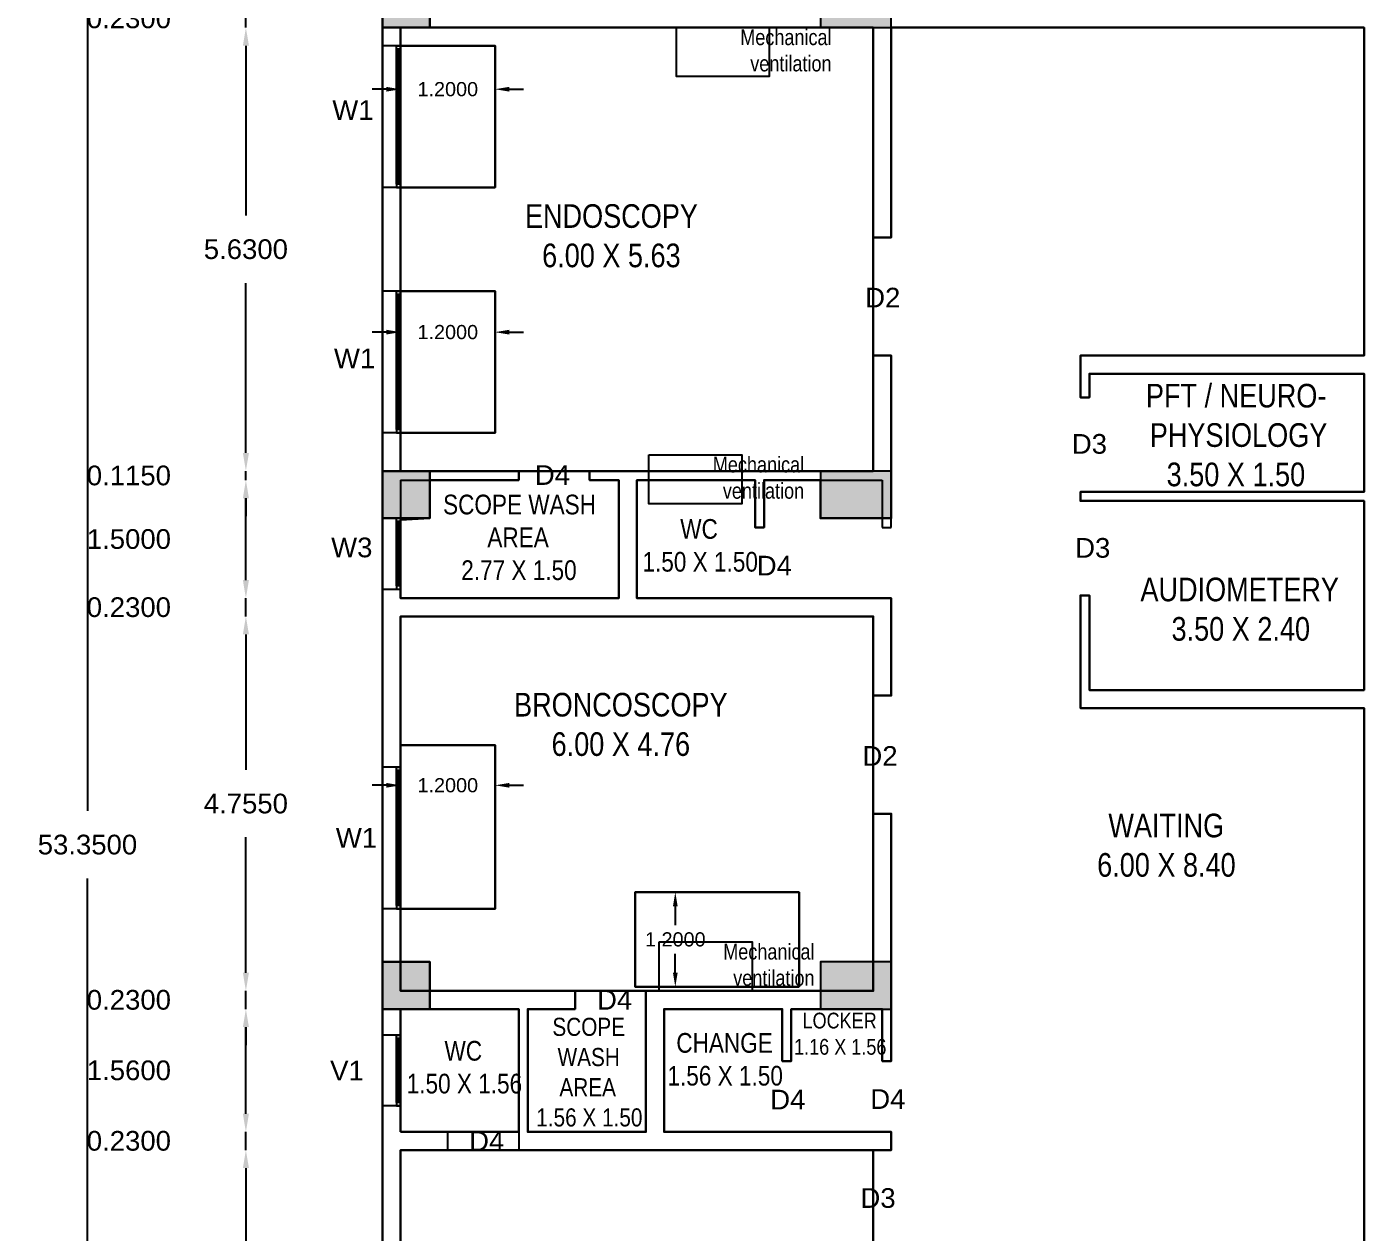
# Model space of a CAD drawing. Header units: metres. Extents: x -38 to 401, y 28 to 287.
# Drawn here: x 266.55 to 283.64, y 118.96 to 134.26 of the extents above; entities that cross this region are included whole.
import ezdxf

# ---------------------------------------------------------------- set-up
doc = ezdxf.new("R2010")
doc.units = ezdxf.units.M
for name, color, linetype in [('BLK_1_FLR_5_AC_ROOM_2', 117, 'Continuous'), ('BLK_1_FLR_5_AC_ROOM_3', 117, 'Continuous'), ('BLK_1_FLR_5_AC_ROOM_4', 117, 'Continuous'), ('BLK_1_FLR_5_ACROOM_2_LIGHT_VENTILATION_1', 117, 'Continuous'), ('BLK_1_FLR_5_ACROOM_2_LIGHT_VENTILATION_2', 117, 'Continuous'), ('BLK_1_FLR_5_ACROOM_3_LIGHT_VENTILATION_1', 117, 'Continuous'), ('BLK_1_FLR_5_CARPET_AREA', 10, 'Continuous'), ('UBEAM', 1, 'Continuous'), ('UHATCH', 8, 'Continuous')]:
    doc.layers.add(name, color=color, linetype=linetype)
for name, color, linetype, lineweight in [('BLK_1_FLR_5_BLT_UP_AREA', 4, 'Continuous', 30), ('BLK_1_FLR_5_WC_BATH', 4, 'Continuous', 30), ('BLK_1_LVL_5_BLDG_FOOT_PRINT', 4, 'Continuous', 30), ('UCOLUMN', 6, 'Continuous', 30)]:
    doc.layers.add(name, color=color, linetype=linetype, lineweight=lineweight)
doc.styles.get("Standard").update_dxf_attribs({"font": 'arial.ttf'})
doc.dimstyles.get("Standard").update_dxf_attribs({"dimtxt": 0.18, "dimasz": 0.18, "dimexe": 0.18, "dimexo": 0.0625, "dimgap": 0.09, "dimtad": 0, "dimtih": 1, "dimtoh": 1, "dimdec": 4, "dimzin": 0, "dimdsep": 46, "dimtxsty": 'Standard', "dimcen": 0.09, "dimadec": 0, "dimazin": 0, "dimtfac": 1, "dimtdec": 4, "dimtofl": 0, "dimtmove": 0, "dimatfit": 3, "dimfxl": 0, "dimtolj": 1, "dimtzin": 0, "dimarcsym": 0})
doc.dimstyles.new('STANDARD$0', dxfattribs={"dimtxt": 7, "dimasz": 3, "dimexe": 3, "dimexo": 1, "dimgap": 1.5, "dimtad": 1, "dimdec": 1, "dimzin": 1, "dimdsep": 46, "dimlunit": 4, "dimtxsty": 'Standard', "dimblk": 'OBLIQUE', "dimcen": 0.09375, "dimdle": 1, "dimclrd": 8, "dimclre": 8, "dimclrt": 7, "dimadec": 1, "dimazin": 0, "dimtfac": 1, "dimtdec": 1, "dimtix": 1, "dimtmove": 2, "dimatfit": 3, "dimldrblk": 'ARCHTICK', "dimfxl": 0, "dimfrac": 2, "dimtolj": 1, "dimtzin": 0, "dimarcsym": 0})

# ---------------------------------------------------------------- blocks, each defined once
blk = doc.blocks.new('600X600')
at = {"layer": 'UHATCH', "linetype": 'Continuous'}
h = blk.add_hatch(color=256, dxfattribs=at)
h.dxf.hatch_style = 1
h.paths.add_polyline_path([(600, 600), (0, 600), (0, 0), (600, 0)])
at = {"layer": 'UCOLUMN', "linetype": 'Continuous'}
blk.add_lwpolyline([(0, 0), (600, 0), (600, 600), (0, 600)], close=True, dxfattribs=at)
blk = doc.blocks.new('750 x 750')
blk.add_blockref('600X600', (0, 75))
blk = doc.blocks.new('900 X 900')
at = {"linetype": 'Continuous'}
h = blk.add_hatch(color=256, dxfattribs=at)
h.dxf.hatch_style = 1
h.paths.add_polyline_path([(0, 150), (900, 150), (900, 750), (0, 750)])
blk.add_lwpolyline([(0, 150), (900, 150), (900, 750), (0, 750)], close=True, dxfattribs=at)
blk = doc.blocks.new('COLUMN LAYOUT')
at = {"layer": 'UBEAM', "color": 7, "linetype": 'Continuous'}
for name, p in [('750 x 750', (-21325, 24245)), ('900 X 900', (-15765, 24170)), ('750 x 750', (-21325, 18015)), ('900 X 900', (-15765, 17940)), ('750 x 750', (-21325, 11785)), ('900 X 900', (-15765, 11710))]:
    blk.add_blockref(name, p, dxfattribs=at)
blk = doc.blocks.new('*D53')
at = {"color": 0, "lineweight": -2}
for p, q in [((267.319, 150.321), (267.319, 124.304)), ((267.319, 97.431), (267.319, 123.449))]:
    blk.add_line(p, q, dxfattribs=at)
at = {"color": 0}
for points in [[(267.281, 150.321), (267.357, 150.321), (267.319, 150.551)], [(267.281, 97.431), (267.357, 97.431), (267.319, 97.201)]]:
    blk.add_solid(points, dxfattribs=at)
at = {"layer": 'Defpoints', "color": 0}
for p in [(263.891, 150.551), (262.391, 97.201), (267.319, 97.201)]:
    blk.add_point(p, dxfattribs=at)
at = {"color": 0, "lineweight": 25, "insert": (267.319, 123.876), "char_height": 0.25, "attachment_point": 5}
blk.add_mtext('\\A1;53.3500', dxfattribs=at)
blk = doc.blocks.new('*D437')
at = {"color": 0, "lineweight": -2}
for p, q in [((269.33, 119.77), (269.33, 118.427)), ((269.33, 116.23), (269.33, 117.572))]:
    blk.add_line(p, q, dxfattribs=at)
at = {"color": 0}
for points in [[(269.292, 119.77), (269.369, 119.77), (269.33, 120)], [(269.292, 116.23), (269.369, 116.23), (269.33, 116)]]:
    blk.add_solid(points, dxfattribs=at)
at = {"layer": 'Defpoints', "color": 0}
for p in [(269.33, 120), (271.293, 120), (271.293, 116)]:
    blk.add_point(p, dxfattribs=at)
at = {"color": 0, "lineweight": 25, "insert": (269.33, 118), "char_height": 0.25, "attachment_point": 5}
blk.add_mtext('\\A1;4.0000', dxfattribs=at)
blk = doc.blocks.new('*D438')
at = {"color": 0, "lineweight": -2}
for p, q in [((269.33, 120.46), (269.33, 120.69)), ((269.33, 120), (269.33, 120.23)), ((269.33, 119.77), (269.33, 119.54))]:
    blk.add_line(p, q, dxfattribs=at)
at = {"color": 0}
for points in [[(269.292, 120.46), (269.369, 120.46), (269.33, 120.23)], [(269.292, 119.77), (269.369, 119.77), (269.33, 120)]]:
    blk.add_solid(points, dxfattribs=at)
at = {"layer": 'Defpoints', "color": 0}
for p in [(269.33, 120.23), (271.293, 120.23), (271.293, 120)]:
    blk.add_point(p, dxfattribs=at)
at = {"color": 0, "lineweight": 25, "insert": (267.845, 120.115), "char_height": 0.25, "attachment_point": 5}
blk.add_mtext('\\A1;0.2300', dxfattribs=at)
blk = doc.blocks.new('*D439')
at = {"color": 0, "lineweight": -2}
blk.add_line((269.33, 120.46), (269.33, 121.56), dxfattribs=at)
at = {"color": 0}
for points in [[(269.292, 121.56), (269.369, 121.56), (269.33, 121.79)], [(269.292, 120.46), (269.369, 120.46), (269.33, 120.23)]]:
    blk.add_solid(points, dxfattribs=at)
at = {"layer": 'Defpoints', "color": 0}
for p in [(269.33, 121.79), (271.293, 121.79), (271.293, 120.23)]:
    blk.add_point(p, dxfattribs=at)
at = {"color": 0, "lineweight": 25, "insert": (267.845, 121.01), "char_height": 0.25, "attachment_point": 5}
blk.add_mtext('\\A1;1.5600', dxfattribs=at)
blk = doc.blocks.new('*D440')
at = {"color": 0, "lineweight": -2}
for p, q in [((269.33, 122.25), (269.33, 122.48)), ((269.33, 121.79), (269.33, 122.02)), ((269.33, 121.56), (269.33, 121.33))]:
    blk.add_line(p, q, dxfattribs=at)
at = {"color": 0}
for points in [[(269.292, 122.25), (269.369, 122.25), (269.33, 122.02)], [(269.292, 121.56), (269.369, 121.56), (269.33, 121.79)]]:
    blk.add_solid(points, dxfattribs=at)
at = {"layer": 'Defpoints', "color": 0}
for p in [(269.33, 122.02), (271.293, 122.02), (271.293, 121.79)]:
    blk.add_point(p, dxfattribs=at)
at = {"color": 0, "lineweight": 25, "insert": (267.845, 121.905), "char_height": 0.25, "attachment_point": 5}
blk.add_mtext('\\A1;0.2300', dxfattribs=at)
blk = doc.blocks.new('*D441')
at = {"color": 0, "lineweight": -2}
for p, q in [((269.33, 126.545), (269.33, 124.825)), ((269.33, 122.25), (269.33, 123.97))]:
    blk.add_line(p, q, dxfattribs=at)
at = {"color": 0}
for points in [[(269.292, 126.545), (269.369, 126.545), (269.33, 126.775)], [(269.292, 122.25), (269.369, 122.25), (269.33, 122.02)]]:
    blk.add_solid(points, dxfattribs=at)
at = {"layer": 'Defpoints', "color": 0}
for p in [(269.33, 126.775), (271.293, 126.775), (271.293, 122.02)]:
    blk.add_point(p, dxfattribs=at)
at = {"color": 0, "lineweight": 25, "insert": (269.33, 124.397), "char_height": 0.25, "attachment_point": 5}
blk.add_mtext('\\A1;4.7550', dxfattribs=at)
blk = doc.blocks.new('*D442')
at = {"color": 0, "lineweight": -2}
for p, q in [((269.33, 127.235), (269.33, 127.465)), ((269.33, 126.775), (269.33, 127.005)), ((269.33, 126.545), (269.33, 126.315))]:
    blk.add_line(p, q, dxfattribs=at)
at = {"color": 0}
for points in [[(269.292, 127.235), (269.369, 127.235), (269.33, 127.005)], [(269.292, 126.545), (269.369, 126.545), (269.33, 126.775)]]:
    blk.add_solid(points, dxfattribs=at)
at = {"layer": 'Defpoints', "color": 0}
for p in [(269.33, 127.005), (271.293, 127.005), (271.293, 126.775)]:
    blk.add_point(p, dxfattribs=at)
at = {"color": 0, "lineweight": 25, "insert": (267.845, 126.89), "char_height": 0.25, "attachment_point": 5}
blk.add_mtext('\\A1;0.2300', dxfattribs=at)
blk = doc.blocks.new('*D443')
at = {"color": 0, "lineweight": -2}
blk.add_line((269.33, 127.235), (269.33, 128.275), dxfattribs=at)
at = {"color": 0}
for points in [[(269.292, 128.275), (269.369, 128.275), (269.33, 128.505)], [(269.292, 127.235), (269.369, 127.235), (269.33, 127.005)]]:
    blk.add_solid(points, dxfattribs=at)
at = {"layer": 'Defpoints', "color": 0}
for p in [(269.33, 128.505), (271.293, 128.505), (271.293, 127.005)]:
    blk.add_point(p, dxfattribs=at)
at = {"color": 0, "lineweight": 25, "insert": (267.845, 127.755), "char_height": 0.25, "attachment_point": 5}
blk.add_mtext('\\A1;1.5000', dxfattribs=at)
blk = doc.blocks.new('*D444')
at = {"color": 0, "lineweight": -2}
for p, q in [((269.33, 128.85), (269.33, 129.08)), ((269.33, 128.505), (269.33, 128.62)), ((269.33, 128.275), (269.33, 128.045))]:
    blk.add_line(p, q, dxfattribs=at)
at = {"color": 0}
for points in [[(269.292, 128.85), (269.369, 128.85), (269.33, 128.62)], [(269.292, 128.275), (269.369, 128.275), (269.33, 128.505)]]:
    blk.add_solid(points, dxfattribs=at)
at = {"layer": 'Defpoints', "color": 0}
for p in [(269.33, 128.62), (271.293, 128.62), (271.293, 128.505)]:
    blk.add_point(p, dxfattribs=at)
at = {"color": 0, "lineweight": 25, "insert": (267.845, 128.562), "char_height": 0.25, "attachment_point": 5}
blk.add_mtext('\\A1;0.1150', dxfattribs=at)
blk = doc.blocks.new('*D324')
at = {"color": 0, "lineweight": -2}
for p, q in [((269.33, 134.02), (269.33, 131.863)), ((269.33, 128.85), (269.33, 131.007))]:
    blk.add_line(p, q, dxfattribs=at)
at = {"color": 0}
for points in [[(269.292, 134.02), (269.369, 134.02), (269.33, 134.25)], [(269.292, 128.85), (269.369, 128.85), (269.33, 128.62)]]:
    blk.add_solid(points, dxfattribs=at)
at = {"layer": 'Defpoints', "color": 0}
for p in [(269.33, 134.25), (271.293, 134.25), (271.293, 128.62)]:
    blk.add_point(p, dxfattribs=at)
at = {"color": 0, "lineweight": 25, "insert": (269.33, 131.435), "char_height": 0.25, "attachment_point": 5}
blk.add_mtext('\\A1;5.6300', dxfattribs=at)
blk = doc.blocks.new('*D325')
at = {"color": 0, "lineweight": -2}
for p, q in [((269.33, 134.71), (269.33, 134.94)), ((269.33, 134.25), (269.33, 134.48)), ((269.33, 134.02), (269.33, 133.79))]:
    blk.add_line(p, q, dxfattribs=at)
at = {"color": 0}
for points in [[(269.292, 134.71), (269.369, 134.71), (269.33, 134.48)], [(269.292, 134.02), (269.369, 134.02), (269.33, 134.25)]]:
    blk.add_solid(points, dxfattribs=at)
at = {"layer": 'Defpoints', "color": 0}
for p in [(269.33, 134.48), (271.293, 134.48), (271.293, 134.25)]:
    blk.add_point(p, dxfattribs=at)
at = {"color": 0, "lineweight": 25, "insert": (267.845, 134.365), "char_height": 0.25, "attachment_point": 5}
blk.add_mtext('\\A1;0.2300', dxfattribs=at)
blk = doc.blocks.new('*D1013')
at = {"layer": 'BLK_1_FLR_5_ACROOM_2_LIGHT_VENTILATION_1', "color": 0, "lineweight": -2}
for p, q in [((271.293, 133.957), (271.293, 133.287)), ((272.493, 133.957), (272.493, 133.287)), ((271.113, 133.467), (270.933, 133.467)), ((272.673, 133.467), (272.853, 133.467))]:
    blk.add_line(p, q, dxfattribs=at)
at = {"layer": 'BLK_1_FLR_5_ACROOM_2_LIGHT_VENTILATION_1', "color": 0}
for points in [[(271.113, 133.497), (271.113, 133.437), (271.293, 133.467)], [(272.673, 133.497), (272.673, 133.437), (272.493, 133.467)]]:
    blk.add_solid(points, dxfattribs=at)
at = {"layer": 'Defpoints', "color": 0}
for p in [(271.293, 134.02), (272.493, 134.02), (272.493, 133.467)]:
    blk.add_point(p, dxfattribs=at)
at = {"layer": 'BLK_1_FLR_5_ACROOM_2_LIGHT_VENTILATION_1', "color": 0, "lineweight": 30, "insert": (271.893, 133.467), "char_height": 0.18, "attachment_point": 5}
blk.add_mtext('\\A1;1.2000', dxfattribs=at)
blk = doc.blocks.new('*D1014')
at = {"layer": 'BLK_1_FLR_5_ACROOM_2_LIGHT_VENTILATION_2', "color": 0, "lineweight": -2}
for p, q in [((271.293, 130.842), (271.293, 130.203)), ((272.493, 130.842), (272.493, 130.203)), ((271.113, 130.383), (270.933, 130.383)), ((272.673, 130.383), (272.853, 130.383))]:
    blk.add_line(p, q, dxfattribs=at)
at = {"layer": 'BLK_1_FLR_5_ACROOM_2_LIGHT_VENTILATION_2', "color": 0}
for points in [[(271.113, 130.413), (271.113, 130.353), (271.293, 130.383)], [(272.673, 130.413), (272.673, 130.353), (272.493, 130.383)]]:
    blk.add_solid(points, dxfattribs=at)
at = {"layer": 'Defpoints', "color": 0}
for p in [(271.293, 130.905), (272.493, 130.905), (271.293, 130.383)]:
    blk.add_point(p, dxfattribs=at)
at = {"layer": 'BLK_1_FLR_5_ACROOM_2_LIGHT_VENTILATION_2', "color": 0, "lineweight": 30, "insert": (271.893, 130.383), "char_height": 0.18, "attachment_point": 5}
blk.add_mtext('\\A1;1.2000', dxfattribs=at)
blk = doc.blocks.new('*D1015')
at = {"layer": 'BLK_1_FLR_5_ACROOM_3_LIGHT_VENTILATION_1', "color": 0, "lineweight": -2}
for p, q in [((271.293, 125.078), (271.293, 124.45)), ((272.493, 125.078), (272.493, 124.45)), ((271.113, 124.63), (270.933, 124.63)), ((272.673, 124.63), (272.853, 124.63))]:
    blk.add_line(p, q, dxfattribs=at)
at = {"layer": 'BLK_1_FLR_5_ACROOM_3_LIGHT_VENTILATION_1', "color": 0}
for points in [[(271.113, 124.66), (271.113, 124.6), (271.293, 124.63)], [(272.673, 124.66), (272.673, 124.6), (272.493, 124.63)]]:
    blk.add_solid(points, dxfattribs=at)
at = {"layer": 'Defpoints', "color": 0}
for p in [(271.293, 125.14), (272.493, 125.14), (271.293, 124.63)]:
    blk.add_point(p, dxfattribs=at)
at = {"layer": 'BLK_1_FLR_5_ACROOM_3_LIGHT_VENTILATION_1', "color": 0, "lineweight": 30, "insert": (271.893, 124.63), "char_height": 0.18, "attachment_point": 5}
blk.add_mtext('\\A1;1.2000', dxfattribs=at)
blk = doc.blocks.new('*D1098')
at = {"layer": 'BLK_1_FLR_5_ACROOM_3_LIGHT_VENTILATION_1', "color": 0, "lineweight": -2}
for p, q in [((274.333, 123.273), (274.961, 123.273)), ((274.781, 123.093), (274.781, 122.855)), ((274.781, 122.253), (274.781, 122.491)), ((274.333, 122.073), (274.961, 122.073))]:
    blk.add_line(p, q, dxfattribs=at)
at = {"layer": 'BLK_1_FLR_5_ACROOM_3_LIGHT_VENTILATION_1', "color": 0}
for points in [[(274.751, 123.093), (274.811, 123.093), (274.781, 123.273)], [(274.751, 122.253), (274.811, 122.253), (274.781, 122.073)]]:
    blk.add_solid(points, dxfattribs=at)
at = {"layer": 'Defpoints', "color": 0}
for p in [(274.271, 123.273), (274.271, 122.073), (274.781, 122.073)]:
    blk.add_point(p, dxfattribs=at)
at = {"layer": 'BLK_1_FLR_5_ACROOM_3_LIGHT_VENTILATION_1', "color": 0, "lineweight": 30, "insert": (274.781, 122.673), "char_height": 0.18, "attachment_point": 5}
blk.add_mtext('\\A1;1.2000', dxfattribs=at)

msp = doc.modelspace()

# ---------------------------------------------------------------- linework, layer by layer
at = {"color": 7, "lineweight": 25}
for p, q in [((271.29303, 134.01983), (271.29303, 134.24983)), ((271.29303, 134.24983), (277.29303, 134.24983)), ((277.29303, 134.24983), (277.29303, 131.58483)), ((277.52303, 131.58483), (277.52303, 134.24983)), ((277.52303, 134.24983), (283.52303, 134.24983)), ((283.52303, 134.24983), (283.52303, 130.08483)), ((271.06303, 134.01983), (271.06303, 132.21983)), ((271.29302, 134.01983), (271.06304, 134.01983)), ((271.24192, 132.26242), (271.24191, 134.00378)), ((271.26395, 133.97724), (271.26396, 132.26242)), ((271.27247, 133.97724), (271.27248, 132.26242)), ((271.29302, 134.00378), (271.29303, 132.26242)), ((271.29304, 132.21983), (271.06304, 132.21983)), ((271.29303, 130.90483), (271.29303, 132.21983)), ((277.29303, 131.58483), (277.52303, 131.58483)), ((271.06303, 130.90483), (271.06303, 129.10483)), ((271.29302, 130.90483), (271.06304, 130.90483)), ((271.24192, 129.14742), (271.24191, 130.88878)), ((271.26395, 130.86224), (271.26396, 129.14742)), ((271.27247, 130.86224), (271.27248, 129.14742)), ((271.29302, 130.88878), (271.29303, 129.14742)), ((277.52303, 130.08483), (277.29303, 130.08483)), ((277.29303, 130.08483), (277.29303, 128.61983)), ((277.52303, 127.90483), (277.52303, 130.08483)), ((283.52303, 130.08483), (279.92303, 130.08483)), ((279.92303, 130.08483), (279.92303, 129.55483)), ((280.03803, 129.55483), (280.03803, 129.85483)), ((280.03803, 129.85483), (283.52303, 129.85483)), ((283.52303, 129.85483), (283.52303, 128.35483)), ((279.92303, 129.55483), (280.03803, 129.55483)), ((271.29304, 129.10483), (271.06304, 129.10483)), ((271.29303, 128.61983), (271.29303, 129.10483)), ((272.79303, 128.61983), (271.29303, 128.61983)), ((271.29303, 128.50483), (272.79303, 128.50483)), ((271.29303, 128.50483), (271.29303, 128.01983)), ((272.79303, 128.50483), (272.79303, 128.61983)), ((277.29303, 128.61983), (273.69303, 128.61983)), ((273.69303, 128.61983), (273.69303, 128.50483)), ((273.69303, 128.50483), (274.06303, 128.50483)), ((274.06303, 128.50483), (274.06303, 127.00483)), ((274.29303, 127.00483), (274.29303, 128.50483)), ((274.29303, 128.50483), (275.79303, 128.50483)), ((275.79303, 128.50483), (275.79303, 127.90483)), ((275.90803, 127.90483), (275.90803, 128.50483)), ((275.90803, 128.50483), (277.40803, 128.50483)), ((277.40803, 128.50483), (277.40803, 127.90483)), ((283.52303, 128.35483), (279.92303, 128.35483)), ((279.92303, 128.35483), (279.92303, 128.23983)), ((279.92303, 128.23983), (283.52303, 128.23983)), ((283.52303, 128.23983), (283.52303, 125.83983)), ((271.06303, 128.01983), (271.06303, 127.11983)), ((271.24192, 127.16242), (271.24191, 128.00378)), ((271.29302, 128.00378), (271.29303, 127.16242)), ((271.26395, 127.97724), (271.26396, 127.16242)), ((271.27247, 127.97724), (271.27248, 127.16242)), ((275.79303, 127.90483), (275.90803, 127.90483)), ((277.40803, 127.90483), (277.52303, 127.90483)), ((271.29303, 127.00483), (271.29303, 127.11983)), ((274.06303, 127.00483), (271.29303, 127.00483)), ((277.52303, 127.00483), (274.29303, 127.00483)), ((277.52303, 125.76983), (277.52303, 127.00483)), ((280.03803, 127.03983), (279.92303, 127.03983)), ((279.92303, 127.03983), (279.92303, 125.60983)), ((280.03803, 125.83983), (280.03803, 127.03983)), ((271.29303, 124.85983), (271.29303, 126.77483)), ((271.29303, 126.77483), (277.29303, 126.77483)), ((277.29303, 126.77483), (277.29303, 125.76983)), ((277.29303, 125.76983), (277.52303, 125.76983)), ((283.52303, 125.83983), (280.03803, 125.83983)), ((279.92303, 125.60983), (283.52303, 125.60983)), ((283.52303, 125.60983), (283.52303, 115.99983)), ((271.29303, 124.85983), (271.06303, 124.85983)), ((271.06303, 124.85983), (271.06303, 123.05983)), ((271.24192, 123.10242), (271.24191, 124.84378)), ((271.26395, 124.81724), (271.26396, 123.10242)), ((271.27247, 124.81724), (271.27248, 123.10242)), ((271.29302, 124.84378), (271.29303, 123.10242)), ((277.52303, 124.26983), (277.29303, 124.26983)), ((277.29303, 124.26983), (277.29303, 122.01983)), ((277.52303, 121.12983), (277.52303, 124.26983)), ((271.29303, 123.05983), (271.06303, 123.05983)), ((271.29303, 122.01983), (271.29303, 123.05983)), ((273.50803, 122.01983), (271.29303, 122.01983)), ((273.50803, 121.78982), (273.50803, 122.01983)), ((277.29303, 122.01983), (274.40803, 122.01983)), ((274.40803, 122.01983), (274.40803, 120.22983)), ((271.29303, 121.45983), (271.29303, 121.78983)), ((271.29303, 121.78983), (272.79303, 121.78983)), ((272.79303, 121.78983), (272.79303, 119.99983)), ((272.90803, 120.22983), (272.90803, 121.78983)), ((272.90803, 121.78983), (273.50803, 121.78982)), ((274.63803, 120.22983), (274.63803, 121.78983)), ((274.63803, 121.78983), (276.13803, 121.78983)), ((276.13803, 121.78983), (276.13803, 121.12983)), ((276.25303, 121.12983), (276.25303, 121.78983)), ((276.25303, 121.78983), (277.40803, 121.78983)), ((277.40803, 121.78983), (277.40803, 121.12983)), ((271.29303, 121.45983), (271.06303, 121.45983)), ((271.06303, 121.45983), (271.06303, 120.55983)), ((271.24192, 120.60242), (271.24191, 121.44378)), ((271.26395, 121.41724), (271.26396, 120.60242)), ((271.27247, 121.41724), (271.27248, 120.60242)), ((271.29302, 121.44378), (271.29303, 120.60242)), ((276.13803, 121.12983), (276.25303, 121.12983)), ((277.40803, 121.12983), (277.52303, 121.12983)), ((271.29303, 120.55983), (271.06303, 120.55983)), ((271.29303, 120.22983), (271.29303, 120.55983)), ((271.89303, 120.22983), (271.29303, 120.22983)), ((271.89303, 119.99983), (271.89303, 120.22983)), ((274.40803, 120.22983), (272.90803, 120.22983)), ((277.52303, 120.22983), (274.63803, 120.22983)), ((277.52303, 119.99983), (277.52303, 120.22983)), ((271.29303, 118.36483), (271.29303, 119.99983)), ((271.29303, 119.99983), (271.89303, 119.99983)), ((272.79303, 119.99983), (277.52303, 119.99983))]:
    msp.add_line(p, q, dxfattribs=at)
for points in [[(271.06303, 134.01983), (271.06303, 135.33483)], [(271.06303, 130.90483), (271.06303, 132.21983)], [(271.29303, 128.01983), (271.06303, 128.01983), (271.06303, 129.10483)], [(271.06303, 124.85983), (271.06303, 127.11983), (271.29303, 127.11983)], [(271.06303, 121.45983), (271.06303, 123.05983)], [(271.06303, 118.36483), (271.06303, 120.55983)]]:
    msp.add_lwpolyline(points, dxfattribs=at)
for points in [[(274.79421, 134.24983), (275.97364, 134.24983), (275.97364, 133.62841), (274.79421, 133.62841)], [(271.29302, 133.97724), (271.24191, 133.97724), (271.24191, 134.01983), (271.29302, 134.01983)], [(271.29303, 132.26242), (271.24192, 132.26242), (271.24192, 132.21983), (271.29303, 132.21983)], [(271.29302, 130.86224), (271.24191, 130.86224), (271.24191, 130.90483), (271.29302, 130.90483)], [(271.29303, 129.14742), (271.24192, 129.14742), (271.24192, 129.10483), (271.29303, 129.10483)], [(274.44599, 128.82509), (275.62542, 128.82509), (275.62542, 128.20367), (274.44599, 128.20367)], [(271.29302, 127.97724), (271.24191, 127.97724), (271.24191, 128.01983), (271.29302, 128.01983)], [(271.29303, 127.16242), (271.24192, 127.16242), (271.24192, 127.11983), (271.29303, 127.11983)], [(271.29302, 124.81724), (271.24191, 124.81724), (271.24191, 124.85983), (271.29302, 124.85983)], [(271.29303, 123.10242), (271.24192, 123.10242), (271.24192, 123.05983), (271.29303, 123.05983)], [(274.57793, 122.64125), (275.75736, 122.64125), (275.75736, 122.01983), (274.57793, 122.01983)], [(271.29302, 121.41724), (271.24191, 121.41724), (271.24191, 121.45983), (271.29302, 121.45983)], [(271.29303, 120.60242), (271.24192, 120.60242), (271.24192, 120.55983), (271.29303, 120.55983)]]:
    msp.add_lwpolyline(points, close=True, dxfattribs=at)
at = {"layer": 'BLK_1_FLR_5_AC_ROOM_2', "color": 2, "lineweight": 30}
msp.add_lwpolyline([(277.29303, 128.61983), (271.29303, 128.61983), (271.29303, 134.24983), (277.29303, 134.24983)], close=True, dxfattribs=at)
at = {"layer": 'BLK_1_FLR_5_AC_ROOM_3', "color": 2, "lineweight": 30}
msp.add_lwpolyline([(277.29303, 126.77483), (271.29303, 126.77483), (271.29303, 122.01983), (277.29303, 122.01983)], close=True, dxfattribs=at)
at = {"layer": 'BLK_1_FLR_5_AC_ROOM_4', "color": 2, "lineweight": 30}
msp.add_lwpolyline([(277.29303, 119.99983), (271.29303, 119.99983), (271.29303, 115.99983), (277.29303, 115.99983)], close=True, dxfattribs=at)
at = {"layer": 'BLK_1_FLR_5_ACROOM_2_LIGHT_VENTILATION_1', "color": 2, "lineweight": 30}
msp.add_lwpolyline([(271.29303, 132.21983), (271.29303, 134.01983), (272.49303, 134.01983), (272.49303, 132.21983)], close=True, dxfattribs=at)
at = {"layer": 'BLK_1_FLR_5_ACROOM_2_LIGHT_VENTILATION_2', "color": 2, "lineweight": 30}
msp.add_lwpolyline([(271.29303, 129.10483), (271.29303, 130.90483), (272.49303, 130.90483), (272.49303, 129.10483)], close=True, dxfattribs=at)
at = {"layer": 'BLK_1_FLR_5_ACROOM_3_LIGHT_VENTILATION_1', "color": 2, "lineweight": 30}
for points in [[(271.29302, 123.05983), (271.29302, 125.1403), (272.49302, 125.1403), (272.49302, 123.05983)], [(276.3512, 122.0727), (274.27073, 122.0727), (274.27073, 123.2727), (276.3512, 123.2727)]]:
    msp.add_lwpolyline(points, close=True, dxfattribs=at)
at = {"layer": 'BLK_1_FLR_5_BLT_UP_AREA', "color": 12, "lineweight": 30}
msp.add_lwpolyline([(271.06303, 97.46971), (271.06303, 150.81983), (294.11302, 150.81983), (294.11303, 140.84983), (292.61303, 140.84983), (292.61303, 97.46971)], close=True, dxfattribs=at)
at = {"layer": 'BLK_1_FLR_5_CARPET_AREA', "color": 15, "linetype": 'Continuous', "lineweight": 30}
msp.add_lwpolyline([(283.52303, 115.99983), (283.52303, 125.60983), (279.92303, 125.60983), (279.92303, 127.03983), (280.03803, 127.03983), (280.03803, 125.83983), (283.52303, 125.83983), (283.52303, 128.23983), (279.92303, 128.23983), (279.92303, 128.35483), (283.52303, 128.35483), (283.52303, 129.85483), (280.03803, 129.85483), (280.03803, 129.55483), (279.92303, 129.55483), (279.92303, 130.08483), (283.52303, 130.08483), (283.52303, 134.24983), (277.52303, 134.24983), (277.52303, 131.58483), (277.29303, 131.58483), (277.29303, 134.24983), (271.29303, 134.24983), (271.29303, 128.61983), (272.79303, 128.61983), (272.79303, 128.50483), (271.66303, 128.50483), (271.66303, 128.01983), (271.29302, 127.99854), (271.29302, 127.00483), (274.06303, 127.00483), (274.06303, 128.50483), (273.69303, 128.50483), (273.69303, 128.61983), (277.29303, 128.61983), (277.29303, 130.08483), (277.52303, 130.08483), (277.52303, 128.01983), (276.62303, 128.01983), (276.62303, 128.50483), (275.90803, 128.50483), (275.90803, 127.90483), (275.79303, 127.90483), (275.79303, 128.50483), (274.29303, 128.50483), (274.29303, 127.00483), (277.52303, 127.00483), (277.52303, 125.76983), (277.29303, 125.76983), (277.29303, 126.77483), (271.29303, 126.77483), (271.29303, 122.01983), (273.50803, 122.01983), (273.50803, 121.78982), (272.90803, 121.78983), (272.90803, 120.22983), (274.40803, 120.22983), (274.40803, 122.01983), (277.29303, 122.01983), (277.29303, 124.26983), (277.52303, 124.26983), (277.52303, 121.12983), (277.40803, 121.12983), (277.40803, 121.78983), (276.25303, 121.78983), (276.25303, 121.12983), (276.13803, 121.12983), (276.13803, 121.78983), (274.63803, 121.78983), (274.63803, 120.22983), (277.52303, 120.22983), (277.52303, 119.99983), (271.29303, 119.99983), (271.29303, 115.99983)], dxfattribs=at)
at = {"layer": 'BLK_1_FLR_5_WC_BATH', "color": 3, "linetype": 'Continuous', "lineweight": 30}
msp.add_lwpolyline([(271.29303, 120.22983), (272.79303, 120.22983), (272.79303, 121.78983), (271.29303, 121.78983)], close=True, dxfattribs=at)
at = {"layer": 'BLK_1_LVL_5_BLDG_FOOT_PRINT', "color": 1}
msp.add_lwpolyline([(271.06302, 97.46983), (271.06302, 150.8142), (294.11302, 150.81983), (294.11302, 140.84983), (292.61302, 140.84983), (292.61302, 97.46983)], close=True, dxfattribs=at)

# ---------------------------------------------------------------- block references
at = {"color": 7, "lineweight": 25, "xscale": 0.001, "yscale": 0.001, "zscale": 0.001}
msp.add_blockref('COLUMN LAYOUT', (292.38803, 109.92983), dxfattribs=at)
msp.add_blockref('COLUMN LAYOUT', (292.38803, 109.92983), dxfattribs=at)

# ---------------------------------------------------------------- texts
at = {"color": 7, "lineweight": 25}
for s, insert, char_height, width, attachment_point in [('{\\fArial Narrow|b0|i0|c0|p34;Mechanical\\Pventilation}', (276.76425, 133.69069), 0.2, 2.774038, 9), ('{\\fArial Narrow|b0|i0|c0|p34;\\W4.48153; \\W1;ENDOSCOPY\\P{\\W6.764187; }6.00 X 5.63}', (272.44419, 131.20295), 0.3, 3.0224593, 7), ('{\\fArial Narrow|b0|i0|c0|p34;\\W8.19955;   \\W1;PFT / NEURO-\\P\\W8.03716;   \\W1; PHYSIOLOGY\\P\\W9.11711;   \\W1;3.50 X 1.50}', (278.40423, 129.72689), 0.3, 6.9552799, 1), ('{\\fArial Narrow|b0|i0|c0|p34;Mechanical\\Pventilation}', (276.41603, 128.26594), 0.2, 2.774038, 9), ('{\\fArial Narrow|b0|i0|c0|p34;\\W7.92793;    \\W1;SCOPE WASH \\P\\W9.69212;    \\W1;AREA\\P\\W8.65197;    \\W1;2.77 X 1.50}', (269.30803, 128.31983), 0.25, 6.9552799, 1), ('{\\fArial Narrow|b0|i0|c0|p34;\\W8.15434;     \\W1;WC\\P\\W8.68757;    \\W1;1.50 X 1.50}', (271.59717, 128.00969), 0.25, 6.9552799, 1), ('{\\fArial Narrow|b0|i0|c0|p34;\\W7.73952;   \\W1;AUDIOMETERY\\P\\W9.11711;   \\W1;3.50 X 2.40}', (278.46623, 127.2663), 0.3, 6.9552799, 1), ('{\\fArial Narrow|b0|i0|c0|p34;\\W1.77489; \\W1;BRONCOSCOPY\\P{\\W6.764187; }6.00 X 4.76}', (272.56451, 124.99914), 0.3, 3.0224593, 7), ('{\\fArial Narrow|b0|i0|c0|p34;\\W9.61068;   \\W1;WAITING\\P\\W9.11461;   \\W1;6.00 X 8.40}', (277.52303, 124.26983), 0.3, 6.9552799, 1), ('{\\fArial Narrow|b0|i0|c0|p34;Mechanical\\Pventilation}', (276.54797, 122.08211), 0.2, 2.774038, 9), ('{\\fArial Narrow|b0|i0|c0|p34;\\W8.26967;     \\W1;SCOPE \\P\\W8.44933;     \\W1;WASH \\P\\W8.51314;     \\W1;AREA\\P\\W9.63687;    \\W1;1.56 X 1.50}', (270.19179, 121.67895), 0.23, 6.9552799, 1), ('{\\fArial Narrow|b0|i0|c0|p34;\\W5.12549; \\W1;LOCKER\\P{\\W3.444545; }1.16 X 1.56}', (276.0692, 121.74334), 0.2, 1.5756078, 1), ('{\\fArial Narrow|b0|i0|c0|p34;\\W8.15434;     \\W1;WC\\P\\W8.68677;    \\W1;1.50 X 1.56}', (268.60479, 121.38495), 0.25, 6.9552799, 1), ('{\\fArial Narrow|b0|i0|c0|p34;\\W2.38369; \\W1;CHANGE\\P{\\W0.974694; }1.56 X 1.50}', (274.60403, 121.48495), 0.25, 1.5756078, 1)]:
    msp.add_mtext(s, dxfattribs=dict(at, insert=insert, char_height=char_height, width=width, attachment_point=attachment_point))
at = {"color": 7, "lineweight": 25, "char_height": 0.25, "attachment_point": 1}
for s, insert in [('W1', (270.42707, 133.32753)), ('D2', (277.19107, 130.94653)), ('W1', (270.44807, 130.17453)), ('D3', (279.81407, 129.08953)), ('D4', (272.99759, 128.69437)), ('W3', (270.41254, 127.77511)), ('D3', (279.85607, 127.76953)), ('D4', (275.81487, 127.54388)), ('D2', (277.15607, 125.12753)), ('W1', (270.47207, 124.08753)), ('D4', (273.78759, 122.03237)), ('V1', (270.39954, 121.13311)), ('D4', (275.98559, 120.76537)), ('D4', (277.2558, 120.7721)), ('D4', (272.16359, 120.23837)), ('D3', (277.13107, 119.51553))]:
    msp.add_mtext_dynamic_manual_height_columns(s, width=331.5310086, gutter_width=1000, heights=[0], dxfattribs=dict(at, insert=insert))

# ---------------------------------------------------------------- dimensions: what is measured, and where the dimension line sits
at = {"lineweight": 25}
for base, p1, p2, override, picture, middle in [((267.31893, 97.20148), (263.89089, 150.55148), (262.39089, 97.20148), {"dimscale": 1, "dimtxt": 0.25, "dimasz": 0.23, "dimgap": 0.3, "dimpost": '\\X', "dimse1": 1, "dimse2": 1, "dimfxl": 25.4}, '*D53', (267.31893, 123.87648)), ((269.33019, 134.47983), (271.29303, 134.24983), (271.29303, 134.47983), {"dimscale": 1, "dimtxt": 0.25, "dimasz": 0.23, "dimgap": 0.3, "dimpost": '\\X', "dimse1": 1, "dimse2": 1, "dimtmove": 1, "dimfxl": 25.4}, '*D325', (267.84474, 134.36483)), ((269.33019, 134.24983), (271.29303, 128.61983), (271.29303, 134.24983), {"dimscale": 1, "dimtxt": 0.25, "dimasz": 0.23, "dimgap": 0.3, "dimpost": '\\X', "dimse1": 1, "dimse2": 1, "dimtmove": 1, "dimfxl": 25.4}, '*D324', (269.33019, 131.43483)), ((269.33019, 128.61983), (271.29303, 128.50483), (271.29303, 128.61983), {"dimscale": 1, "dimtxt": 0.25, "dimasz": 0.23, "dimgap": 0.3, "dimpost": '\\X', "dimse1": 1, "dimse2": 1, "dimtmove": 1, "dimfxl": 25.4}, '*D444', (267.84491, 128.56233)), ((269.33019, 128.50483), (271.29303, 127.00483), (271.29303, 128.50483), {"dimscale": 1, "dimtxt": 0.25, "dimasz": 0.23, "dimgap": 0.3, "dimpost": '\\X', "dimse1": 1, "dimse2": 1, "dimtmove": 1, "dimfxl": 25.4}, '*D443', (267.84491, 127.75483)), ((269.33019, 127.00483), (271.29303, 126.77483), (271.29303, 127.00483), {"dimscale": 1, "dimtxt": 0.25, "dimasz": 0.23, "dimgap": 0.3, "dimpost": '\\X', "dimse1": 1, "dimse2": 1, "dimtmove": 1, "dimfxl": 25.4}, '*D442', (267.84474, 126.88983)), ((269.33019, 126.77483), (271.29303, 122.01983), (271.29303, 126.77483), {"dimscale": 1, "dimtxt": 0.25, "dimasz": 0.23, "dimgap": 0.3, "dimpost": '\\X', "dimse1": 1, "dimse2": 1, "dimtmove": 1, "dimfxl": 25.4}, '*D441', (269.33019, 124.39733)), ((269.33019, 122.01983), (271.29303, 121.78983), (271.29303, 122.01983), {"dimscale": 1, "dimtxt": 0.25, "dimasz": 0.23, "dimgap": 0.3, "dimpost": '\\X', "dimse1": 1, "dimse2": 1, "dimtmove": 1, "dimfxl": 25.4}, '*D440', (267.84474, 121.90483)), ((269.33019, 121.78983), (271.29303, 120.22983), (271.29303, 121.78983), {"dimscale": 1, "dimtxt": 0.25, "dimasz": 0.23, "dimgap": 0.3, "dimpost": '\\X', "dimse1": 1, "dimse2": 1, "dimtmove": 1, "dimfxl": 25.4}, '*D439', (267.84491, 121.00983)), ((269.33019, 120.22983), (271.29303, 119.99983), (271.29303, 120.22983), {"dimscale": 1, "dimtxt": 0.25, "dimasz": 0.23, "dimgap": 0.3, "dimpost": '\\X', "dimse1": 1, "dimse2": 1, "dimtmove": 1, "dimfxl": 25.4}, '*D438', (267.84474, 120.11483)), ((269.33019, 119.99983), (271.29303, 115.99983), (271.29303, 119.99983), {"dimscale": 1, "dimtxt": 0.25, "dimasz": 0.23, "dimgap": 0.3, "dimpost": '\\X', "dimse1": 1, "dimse2": 1, "dimtmove": 1, "dimfxl": 25.4}, '*D437', (269.33019, 117.99983))]:
    dim = msp.add_linear_dim(base=base, p1=p1, p2=p2, angle=90, dimstyle='Standard', override=override, dxfattribs=at)
    dim.commit()
    dim.dimension.update_dxf_attribs({"geometry": picture, "text_midpoint": middle})
at = {"layer": 'BLK_1_FLR_5_ACROOM_2_LIGHT_VENTILATION_1', "color": 232, "lineweight": 30}
dim = msp.add_linear_dim(base=(272.49303, 133.46735), p1=(271.29303, 134.01983), p2=(272.49303, 134.01983), dimstyle='STANDARD$0', override={"dimtxt": 0.18, "dimasz": 0.18, "dimexe": 0.18, "dimexo": 0.0625, "dimgap": 0.09, "dimtad": 0, "dimtih": 1, "dimtoh": 1, "dimdec": 4, "dimzin": 0, "dimlunit": 2, "dimpost": '', "dimcen": 0.09, "dimdle": 0, "dimclrd": 0, "dimclre": 0, "dimclrt": 0, "dimadec": 0, "dimtdec": 4, "dimtix": 0, "dimtofl": 0, "dimtmove": 0, "dimfrac": 0}, dxfattribs=at)
dim.commit()
dim.dimension.update_dxf_attribs({"geometry": '*D1013', "text_midpoint": (271.89303, 133.46735)})
at = {"layer": 'BLK_1_FLR_5_ACROOM_2_LIGHT_VENTILATION_2', "color": 232, "lineweight": 30}
dim = msp.add_linear_dim(base=(271.29303, 130.38308), p1=(272.49303, 130.90483), p2=(271.29303, 130.90483), dimstyle='STANDARD$0', override={"dimtxt": 0.18, "dimasz": 0.18, "dimexe": 0.18, "dimexo": 0.0625, "dimgap": 0.09, "dimtad": 0, "dimtih": 1, "dimtoh": 1, "dimdec": 4, "dimzin": 0, "dimlunit": 2, "dimpost": '', "dimcen": 0.09, "dimdle": 0, "dimclrd": 0, "dimclre": 0, "dimclrt": 0, "dimadec": 0, "dimtdec": 4, "dimtix": 0, "dimtofl": 0, "dimtmove": 0, "dimfrac": 0}, dxfattribs=at)
dim.commit()
dim.dimension.update_dxf_attribs({"geometry": '*D1014', "text_midpoint": (271.89303, 130.38308)})
at = {"layer": 'BLK_1_FLR_5_ACROOM_3_LIGHT_VENTILATION_1', "color": 232, "lineweight": 30}
dim = msp.add_linear_dim(base=(271.29302, 124.63), p1=(272.49302, 125.1403), p2=(271.29302, 125.1403), dimstyle='STANDARD$0', override={"dimtxt": 0.18, "dimasz": 0.18, "dimexe": 0.18, "dimexo": 0.0625, "dimgap": 0.09, "dimtad": 0, "dimtih": 1, "dimtoh": 1, "dimdec": 4, "dimzin": 0, "dimlunit": 2, "dimpost": '', "dimcen": 0.09, "dimdle": 0, "dimclrd": 0, "dimclre": 0, "dimclrt": 0, "dimadec": 0, "dimtdec": 4, "dimtix": 0, "dimtofl": 0, "dimtmove": 0, "dimfrac": 0}, dxfattribs=at)
dim.commit()
dim.dimension.update_dxf_attribs({"geometry": '*D1015', "text_midpoint": (271.89302, 124.63)})
dim = msp.add_linear_dim(base=(274.78103, 122.0727), p1=(274.27073, 123.2727), p2=(274.27073, 122.0727), angle=90, dimstyle='STANDARD$0', override={"dimtxt": 0.18, "dimasz": 0.18, "dimexe": 0.18, "dimexo": 0.0625, "dimgap": 0.09, "dimtad": 0, "dimtih": 1, "dimtoh": 1, "dimdec": 4, "dimzin": 0, "dimlunit": 2, "dimpost": '', "dimcen": 0.09, "dimdle": 0, "dimclrd": 0, "dimclre": 0, "dimclrt": 0, "dimadec": 0, "dimtdec": 4, "dimtix": 0, "dimtofl": 0, "dimtmove": 0, "dimfrac": 0}, dxfattribs=at)
dim.commit()
dim.dimension.update_dxf_attribs({"geometry": '*D1098', "text_midpoint": (274.78103, 122.6727)})

doc.saveas('drawing.dxf')
